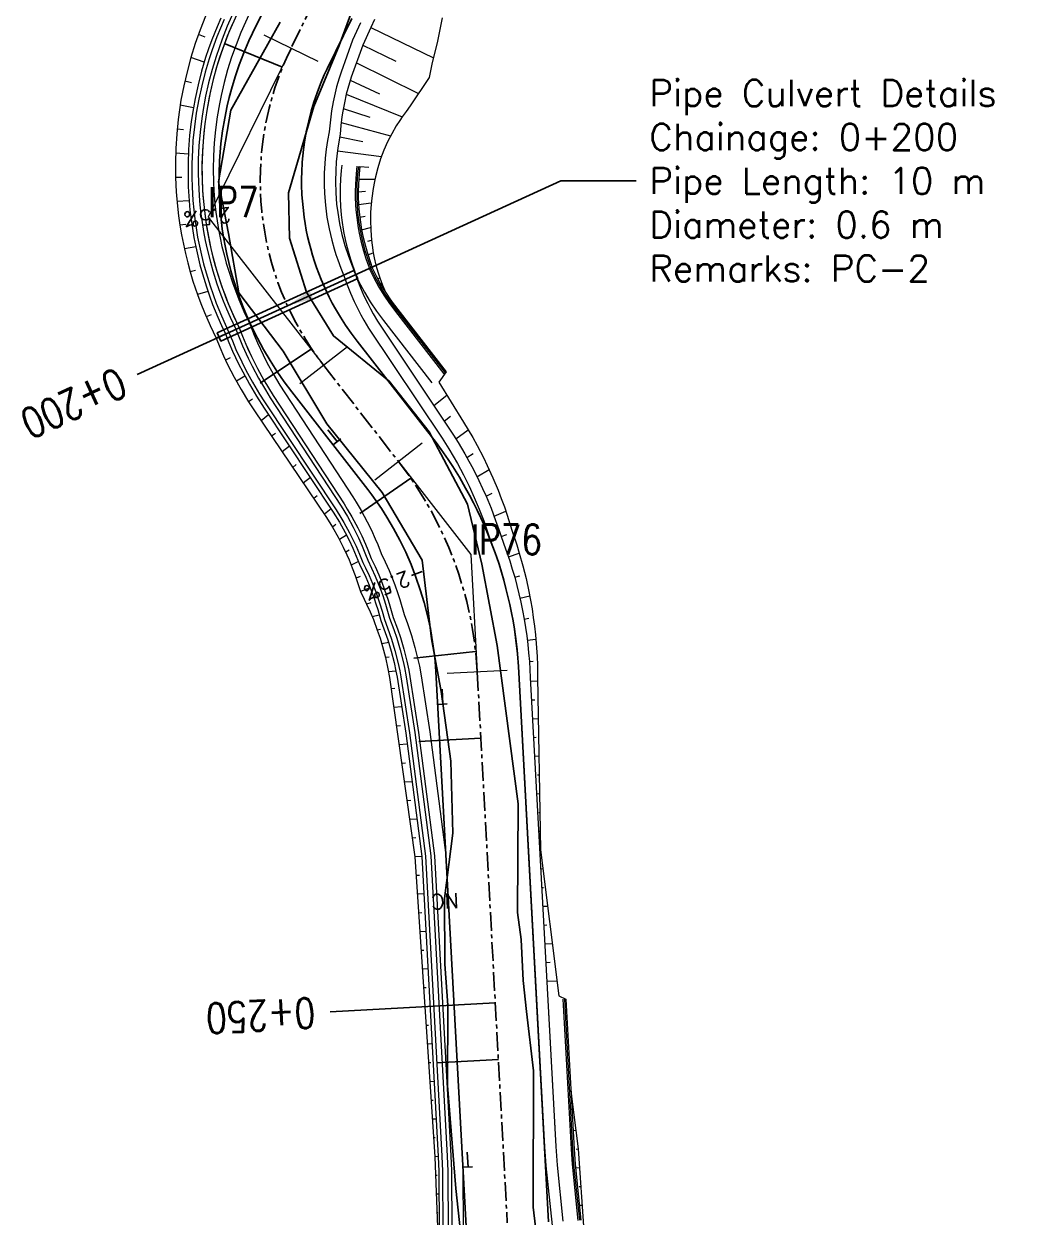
# Model space of a CAD drawing. Extents: x 337736 to 342003, y 3067251 to 3069533.
# Drawn here: x 338700.2 to 338767.8, y 3069269.2 to 3069348.6 of the extents above; entities that cross this region are included whole.
import ezdxf
from ezdxf.enums import TextEntityAlignment as Align

# ---------------------------------------------------------------- set-up
doc = ezdxf.new("R2010")
doc.units = 0
doc.header["$MEASUREMENT"] = 0
doc.linetypes.add('Center', pattern=[2, 1.25, -0.25, 0.25, -0.25])
for name, color, linetype, lineweight in [('BEC', 3, 'Continuous', 13), ('BES', 3, 'Continuous', 13), ('CFHatchLines', 4, 'Continuous', 0), ('Chainage', 7, 'Continuous', 25), ('Drain', 3, 'Continuous', 9), ('IP_Line', 150, 'Continuous', 9), ('LeftRoadExtreme', 7, 'Continuous', 13), ('PC_Callout', 6, 'Continuous', 30), ('PipeCulvert', 6, 'Continuous', 30), ('RC', 9, 'Center', 30), ('Retaining Wall', 140, 'Continuous', 9), ('RightRoadExtreme', 7, 'Continuous', 13), ('Road Width', 6, 'Continuous', 25), ('Shoulder', 30, 'Continuous', 15)]:
    doc.layers.add(name, color=color, linetype=linetype, lineweight=lineweight)
for name, color, linetype in [('IPName', 7, 'Continuous'), ('RoadEdge', 51, 'Continuous'), ('Super-Elevation', 1, 'Continuous')]:
    doc.layers.add(name, color=color, linetype=linetype)
doc.styles.get("Standard").update_dxf_attribs({"font": 'simplex.shx'})
doc.dimstyles.new('Dimension_PC_Callout', dxfattribs={"dimtxt": 1.75, "dimasz": 1.75, "dimexe": 0.18, "dimexo": 0.0625, "dimgap": 0.875, "dimtad": 0, "dimdec": 4, "dimzin": 0, "dimdsep": 46, "dimtxsty": 'Standard', "dimcen": 0.09, "dimadec": 0, "dimazin": 0, "dimtfac": 1, "dimtdec": 4, "dimtofl": 0, "dimtmove": 0, "dimatfit": 3, "dimfxl": 1, "dimtolj": 1, "dimtzin": 0, "dimarcsym": 0})

msp = doc.modelspace()

# ---------------------------------------------------------------- linework, layer by layer
at = {"layer": 'BEC'}
for points in [[(338719.8, 3069346.093), (338716.209, 3069347.856)], [(338721.754, 3069327.106), (338718.597, 3069324.649)], [(338726.737, 3069320.704), (338723.581, 3069318.247)], [(338732.391, 3069305.587), (338728.397, 3069305.369)]]:
    msp.add_lwpolyline(points, dxfattribs=at)
at = {"layer": 'BES'}
for points in [[(338719.8, 3069346.093), (338716.209, 3069347.856)], [(338721.754, 3069327.106), (338718.597, 3069324.649)], [(338726.737, 3069320.704), (338723.581, 3069318.247)], [(338732.391, 3069305.587), (338728.397, 3069305.369)]]:
    msp.add_lwpolyline(points, dxfattribs=at)
at = {"layer": 'CFHatchLines'}
for p, q in [((338723.312, 3069348.357), (338727.47, 3069346.349)), ((338712.289, 3069347.725), (338711.844, 3069347.904)), ((338722.773, 3069347.199), (338724.982, 3069346.115)), ((338712.231, 3069346.063), (338711.341, 3069346.36)), ((338722.348, 3069346.016), (338726.493, 3069343.981)), ((338711.379, 3069344.672), (338710.936, 3069344.79)), ((338721.943, 3069344.871), (338723.888, 3069343.94)), ((338721.681, 3069343.93), (338725.397, 3069342.429)), ((338711.51, 3069343.028), (338710.631, 3069343.202)), ((338721.482, 3069342.983), (338723.238, 3069342.398)), ((338721.344, 3069342.033), (338724.629, 3069341.163)), ((338710.86, 3069341.544), (338710.427, 3069341.603)), ((338721.247, 3069341.09), (338722.774, 3069340.786)), ((338711.173, 3069339.936), (338710.323, 3069339.997)), ((338721.093, 3069340.165), (338724.017, 3069339.771)), ((338722.587, 3069339.119), (338723.181, 3069339.076)), ((338710.736, 3069338.388), (338710.32, 3069338.391)), ((338722.504, 3069338.282), (338723.58, 3069338.273)), ((338722.474, 3069337.439), (338722.954, 3069337.465)), ((338711.226, 3069336.836), (338710.416, 3069336.793)), ((338722.496, 3069336.593), (338723.335, 3069336.691)), ((338722.572, 3069335.746), (338722.931, 3069335.811)), ((338711.004, 3069335.253), (338710.613, 3069335.207)), ((338722.701, 3069334.903), (338723.297, 3069335.05)), ((338723.121, 3069334.141), (338723.359, 3069334.216)), ((338711.662, 3069333.777), (338710.907, 3069333.641)), ((338723.119, 3069333.24), (338723.476, 3069333.377)), ((338723.515, 3069332.478), (338723.65, 3069332.539)), ((338711.66, 3069332.189), (338711.298, 3069332.1)), ((338723.764, 3069331.641), (338723.906, 3069331.717)), ((338712.475, 3069330.806), (338711.783, 3069330.59)), ((338724.206, 3069330.899), (338724.218, 3069330.906)), ((338724.672, 3069330.172), (338724.672, 3069330.172)), ((338712.689, 3069329.242), (338712.361, 3069329.116)), ((338725.257, 3069329.398), (338725.257, 3069329.398)), ((338726.024, 3069328.411), (338726.024, 3069328.411)), ((338713.648, 3069327.969), (338713.028, 3069327.686)), ((338726.792, 3069327.425), (338726.792, 3069327.425)), ((338713.949, 3069326.393), (338713.653, 3069326.234)), ((338727.56, 3069326.438), (338727.56, 3069326.438)), ((338714.933, 3069325.168), (338714.37, 3069324.821)), ((338728.328, 3069325.452), (338728.328, 3069325.452)), ((338715.443, 3069323.638), (338715.177, 3069323.45)), ((338727.495, 3069323.22), (338728.372, 3069323.902)), ((338716.516, 3069322.594), (338716.01, 3069322.201)), ((338728.19, 3069322.177), (338728.611, 3069322.505)), ((338716.96, 3069321.357), (338716.712, 3069321.163)), ((338728.963, 3069320.998), (338729.796, 3069321.596)), ((338717.903, 3069320.506), (338717.414, 3069320.125)), ((338729.7, 3069319.751), (338730.113, 3069320.017)), ((338718.356, 3069319.274), (338718.115, 3069319.087)), ((338730.371, 3069318.473), (338731.186, 3069318.942)), ((338719.29, 3069318.417), (338718.817, 3069318.049)), ((338719.751, 3069317.192), (338719.519, 3069317.012)), ((338730.976, 3069317.167), (338731.375, 3069317.371)), ((338720.677, 3069316.329), (338720.22, 3069315.974)), ((338731.512, 3069315.836), (338732.291, 3069316.186)), ((338720.993, 3069315.283), (338720.763, 3069315.117)), ((338721.691, 3069314.593), (338721.223, 3069314.291)), ((338731.979, 3069314.484), (338732.357, 3069314.632)), ((338721.876, 3069313.584), (338721.639, 3069313.448)), ((338732.464, 3069313.144), (338733.189, 3069313.386)), ((338722.488, 3069312.832), (338722.01, 3069312.588)), ((338722.613, 3069311.839), (338722.337, 3069311.714)), ((338732.881, 3069311.782), (338733.226, 3069311.879)), ((338723.269, 3069311.084), (338722.617, 3069310.829)), ((338723.314, 3069310.09), (338723.034, 3069309.996)), ((338733.23, 3069310.401), (338733.882, 3069310.548)), ((338723.875, 3069309.268), (338723.41, 3069309.138)), ((338733.509, 3069309.003), (338733.815, 3069309.056)), ((338723.966, 3069308.308), (338723.744, 3069308.257)), ((338733.718, 3069307.594), (338734.287, 3069307.664)), ((338724.5, 3069307.436), (338724.034, 3069307.355)), ((338724.523, 3069306.464), (338724.28, 3069306.435)), ((338733.856, 3069306.176), (338734.118, 3069306.195)), ((338724.985, 3069305.534), (338724.481, 3069305.498)), ((338733.932, 3069304.865), (338734.41, 3069304.891)), ((338724.915, 3069304.375), (338724.654, 3069304.361)), ((338725.368, 3069303.148), (338724.83, 3069303.118)), ((338734, 3069303.617), (338734.215, 3069303.629)), ((338734.068, 3069302.369), (338734.45, 3069302.39)), ((338725.284, 3069301.891), (338725.006, 3069301.876)), ((338725.736, 3069300.664), (338725.182, 3069300.634)), ((338734.136, 3069301.121), (338734.303, 3069301.13)), ((338734.204, 3069299.873), (338734.491, 3069299.888)), ((338725.628, 3069299.407), (338725.358, 3069299.392)), ((338726.059, 3069298.178), (338725.534, 3069298.149)), ((338734.392, 3069298.632), (338734.511, 3069298.638)), ((338734.34, 3069297.377), (338734.532, 3069297.387)), ((338725.965, 3069296.921), (338725.711, 3069296.907)), ((338734.48, 3069296.132), (338734.552, 3069296.136)), ((338726.382, 3069295.692), (338725.887, 3069295.665)), ((338726.303, 3069294.436), (338726.063, 3069294.423)), ((338734.475, 3069294.88), (338734.573, 3069294.886)), ((338734.568, 3069293.633), (338734.593, 3069293.635)), ((338726.705, 3069293.206), (338726.239, 3069293.18)), ((338726.547, 3069291.945), (338726.322, 3069291.933)), ((338734.611, 3069292.384), (338734.75, 3069292.391)), ((338734.679, 3069291.136), (338734.793, 3069291.142)), ((338726.841, 3069290.709), (338726.404, 3069290.686)), ((338726.698, 3069289.45), (338726.487, 3069289.438)), ((338734.747, 3069289.888), (338735.064, 3069289.905)), ((338734.815, 3069288.639), (338735.018, 3069288.65)), ((338726.977, 3069288.213), (338726.569, 3069288.191)), ((338734.883, 3069287.391), (338735.379, 3069287.418)), ((338726.848, 3069286.954), (338726.652, 3069286.943)), ((338727.112, 3069285.717), (338726.735, 3069285.696)), ((338734.951, 3069286.143), (338735.243, 3069286.159)), ((338735.019, 3069284.895), (338735.693, 3069284.932)), ((338726.998, 3069284.459), (338726.817, 3069284.449)), ((338727.248, 3069283.22), (338726.9, 3069283.201)), ((338736.285, 3069283.712), (338736.285, 3069283.712)), ((338736.353, 3069282.464), (338736.353, 3069282.464)), ((338727.149, 3069281.963), (338726.983, 3069281.954)), ((338727.384, 3069280.724), (338727.065, 3069280.707)), ((338736.421, 3069281.216), (338736.421, 3069281.216)), ((338736.489, 3069279.968), (338736.489, 3069279.968)), ((338727.3, 3069279.467), (338727.148, 3069279.459)), ((338736.556, 3069278.719), (338736.556, 3069278.719)), ((338727.52, 3069278.228), (338727.23, 3069278.212)), ((338727.45, 3069276.973), (338727.313, 3069276.965)), ((338736.624, 3069277.471), (338736.636, 3069277.472)), ((338736.742, 3069276.226), (338736.793, 3069276.229)), ((338727.656, 3069275.731), (338727.396, 3069275.717)), ((338727.601, 3069274.476), (338727.478, 3069274.47)), ((338736.76, 3069274.975), (338736.95, 3069274.985)), ((338736.968, 3069273.734), (338737.107, 3069273.742)), ((338727.791, 3069273.235), (338727.561, 3069273.223)), ((338727.719, 3069271.979), (338727.607, 3069271.973)), ((338736.925, 3069272.48), (338737.191, 3069272.495)), ((338737.166, 3069271.242), (338737.276, 3069271.247)), ((338727.835, 3069270.734), (338727.654, 3069270.724)), ((338737.186, 3069269.991), (338737.36, 3069270)), ((338727.77, 3069269.479), (338727.7, 3069269.475))]:
    msp.add_line(p, q, dxfattribs=at)
at = {"layer": 'Chainage'}
for p, q in [((338717.767, 3069329.851), (338707.762, 3069325.28)), ((338731.592, 3069283.457), (338720.608, 3069282.859))]:
    msp.add_line(p, q, dxfattribs=at)
at = {"layer": 'Drain'}
for points in [[(338714.919, 3069351.055), (338713.766, 3069348.446), (338713.423, 3069347.595), (338713.213, 3069347.022), (338713.017, 3069346.444), (338712.751, 3069345.569), (338712.518, 3069344.686), (338712.319, 3069343.796), (338712.153, 3069342.9), (338712.062, 3069342.3), (338711.953, 3069341.397), (338711.878, 3069340.492), (338711.837, 3069339.586), (338711.83, 3069338.68), (338711.844, 3069338.076), (338711.894, 3069337.174), (338711.946, 3069336.574), (338712.013, 3069335.976), (338712.095, 3069335.38), (338712.191, 3069334.787), (338712.303, 3069334.197), (338712.428, 3069333.611), (338712.644, 3069332.739), (338712.806, 3069332.163), (338713.076, 3069331.307), (338713.273, 3069330.744), (338713.484, 3069330.186), (338713.709, 3069329.633), (338713.948, 3069329.087), (338714.33, 3069328.281), (338714.547, 3069327.725), (338714.778, 3069327.174), (338715.15, 3069326.357), (338715.417, 3069325.819), (338715.842, 3069325.024), (338716.298, 3069324.243), (338716.619, 3069323.731), (338721.332, 3069316.522), (338721.75, 3069315.825), (338722.136, 3069315.117), (338722.491, 3069314.398), (338722.738, 3069313.851), (338722.967, 3069313.298), (338723.11, 3069312.927), (338723.364, 3069312.392), (338723.605, 3069311.851), (338723.756, 3069311.486), (338723.968, 3069310.933), (338724.101, 3069310.561), (338724.286, 3069309.998), (338724.561, 3069309.049), (338724.841, 3069308.302), (338725.031, 3069307.731), (338725.259, 3069306.959), (338725.456, 3069306.174), (338725.543, 3069305.777), (338725.659, 3069305.166), (338726.237, 3069301.442), (338727.304, 3069293.238), (338728.391, 3069273.268), (338728.428, 3069272.268), (338728.447, 3069268.251)], [(338715.143, 3069350.945), (338713.993, 3069348.341), (338713.763, 3069347.781), (338713.446, 3069346.931), (338713.252, 3069346.359), (338712.989, 3069345.493), (338712.759, 3069344.619), (338712.562, 3069343.738), (338712.398, 3069342.851), (338712.268, 3069341.96), (338712.2, 3069341.364), (338712.127, 3069340.468), (338712.086, 3069339.571), (338712.078, 3069338.973), (338712.094, 3069338.077), (338712.144, 3069337.184), (338712.196, 3069336.59), (338712.262, 3069335.998), (338712.389, 3069335.115), (338712.492, 3069334.53), (338712.61, 3069333.948), (338712.742, 3069333.37), (338712.888, 3069332.795), (338713.048, 3069332.225), (338713.315, 3069331.379), (338713.511, 3069330.821), (338713.72, 3069330.269), (338714.059, 3069329.452), (338714.302, 3069328.915), (338714.558, 3069328.385), (338714.771, 3069327.835), (338714.999, 3069327.289), (338715.368, 3069326.48), (338715.767, 3069325.684), (338716.198, 3069324.901), (338716.502, 3069324.387), (338716.819, 3069323.881), (338721.529, 3069316.675), (338721.746, 3069316.323), (338722.054, 3069315.793), (338722.438, 3069315.074), (338722.705, 3069314.527), (338722.956, 3069313.973), (338723.113, 3069313.601), (338723.333, 3069313.039), (338723.591, 3069312.497), (338723.835, 3069311.949), (338724.061, 3069311.393), (338724.203, 3069311.019), (338724.464, 3069310.263), (338724.583, 3069309.881), (338724.803, 3069309.112), (338725.085, 3069308.354), (338725.277, 3069307.776), (338725.506, 3069306.994), (338725.705, 3069306.199), (338725.833, 3069305.595), (338725.909, 3069305.18), (338726.487, 3069301.456), (338727.554, 3069293.252), (338728.64, 3069273.281), (338728.678, 3069272.282), (338728.696, 3069268.265)], [(338713.329, 3069348.994), (338713.08, 3069348.419), (338712.734, 3069347.545), (338712.522, 3069346.956), (338712.324, 3069346.362), (338712.056, 3069345.463), (338711.823, 3069344.555), (338711.623, 3069343.641), (338711.51, 3069343.028), (338711.368, 3069342.104), (338711.261, 3069341.176), (338711.19, 3069340.246), (338711.153, 3069339.315), (338711.151, 3069338.384), (338711.169, 3069337.764), (338711.226, 3069336.836), (338711.282, 3069336.22), (338711.355, 3069335.605), (338711.442, 3069334.993), (338711.545, 3069334.384), (338711.662, 3069333.777), (338711.795, 3069333.175), (338711.943, 3069332.576), (338712.106, 3069331.981), (338712.377, 3069331.098), (338712.576, 3069330.516), (338712.79, 3069329.939), (338713.137, 3069329.085), (338713.386, 3069328.524), (338713.648, 3069327.969), (338713.876, 3069327.398), (338714.118, 3069326.832), (338714.509, 3069325.993), (338714.788, 3069325.442), (338715.233, 3069324.626), (338715.709, 3069323.826), (338716.215, 3069323.042), (338720.815, 3069316.12), (338721.224, 3069315.448), (338721.602, 3069314.766), (338721.866, 3069314.246), (338722.113, 3069313.72), (338722.344, 3069313.189), (338722.558, 3069312.652), (338722.97, 3069311.789), (338723.197, 3069311.261), (338723.338, 3069310.905), (338723.534, 3069310.365), (338723.655, 3069310.002), (338723.769, 3069309.636), (338723.98, 3069308.9), (338724.188, 3069308.358), (338724.441, 3069307.622), (338724.665, 3069306.873), (338724.859, 3069306.112), (338724.985, 3069305.534), (338725.06, 3069305.134), (338725.638, 3069301.41), (338726.705, 3069293.206), (338727.791, 3069273.235), (338727.829, 3069272.236), (338727.848, 3069268.216)], [(338713.555, 3069348.886), (338713.308, 3069348.316), (338713.076, 3069347.741), (338712.756, 3069346.868), (338712.56, 3069346.28), (338712.295, 3069345.39), (338712.064, 3069344.491), (338711.867, 3069343.586), (338711.704, 3069342.675), (338711.576, 3069341.759), (338711.482, 3069340.839), (338711.439, 3069340.225), (338711.403, 3069339.303), (338711.401, 3069338.382), (338711.419, 3069337.768), (338711.475, 3069336.85), (338711.532, 3069336.239), (338711.603, 3069335.631), (338711.69, 3069335.025), (338711.792, 3069334.422), (338711.909, 3069333.822), (338712.04, 3069333.225), (338712.187, 3069332.632), (338712.348, 3069332.044), (338712.617, 3069331.17), (338712.814, 3069330.594), (338713.026, 3069330.023), (338713.369, 3069329.178), (338713.615, 3069328.622), (338713.875, 3069328.073), (338714.101, 3069327.508), (338714.34, 3069326.947), (338714.727, 3069326.117), (338715.002, 3069325.57), (338715.442, 3069324.763), (338715.913, 3069323.97), (338716.243, 3069323.451), (338721.013, 3069316.273), (338721.327, 3069315.764), (338721.526, 3069315.422), (338721.902, 3069314.728), (338722.164, 3069314.2), (338722.33, 3069313.845), (338722.564, 3069313.307), (338722.781, 3069312.764), (338722.953, 3069312.416), (338723.199, 3069311.889), (338723.429, 3069311.355), (338723.64, 3069310.812), (338723.893, 3069310.079), (338724.063, 3069309.522), (338724.222, 3069308.962), (338724.432, 3069308.413), (338724.687, 3069307.668), (338724.912, 3069306.909), (338725.108, 3069306.138), (338725.234, 3069305.552), (338725.309, 3069305.147), (338725.888, 3069301.423), (338726.955, 3069293.219), (338728.041, 3069273.249), (338728.078, 3069272.249), (338728.097, 3069268.23)]]:
    msp.add_lwpolyline(points, dxfattribs=at)
at = {"layer": 'IP_Line'}
for points in [[(338718.004, 3069346.974), (338712.494, 3069335.747), (338720.176, 3069325.878)], [(338725.159, 3069319.475), (338729.968, 3069313.296), (338730.394, 3069305.478)]]:
    msp.add_lwpolyline(points, dxfattribs=at)
at = {"layer": 'LeftRoadExtreme'}
msp.add_lwpolyline([(338728.054, 3069349.018), (338727.929, 3069348.35), (338727.716, 3069347.349), (338727.395, 3069346.045), (338727.192, 3069345.031), (338725.934, 3069343.141), (338725.655, 3069342.781), (338725.397, 3069342.429), (338725.232, 3069342.186), (338724.995, 3069341.813), (338724.699, 3069341.296), (338724.428, 3069340.758), (338724.183, 3069340.201), (338723.965, 3069339.626), (338723.775, 3069339.034), (338723.615, 3069338.427), (338723.546, 3069338.118), (338723.458, 3069337.649), (338723.368, 3069337.013), (338723.311, 3069336.366), (338723.295, 3069336.04), (338723.286, 3069335.546), (338723.305, 3069334.883), (338723.359, 3069334.216), (338723.399, 3069333.881), (338723.476, 3069333.377), (338723.539, 3069333.042), (338723.65, 3069332.539), (338723.797, 3069332.045), (338723.906, 3069331.717), (338724.086, 3069331.229), (338724.287, 3069330.746), (338724.573, 3069330.313), (338724.98, 3069329.754), (338728.328, 3069325.452), (338727.843, 3069324.758), (338729.485, 3069322.112), (338729.796, 3069321.596), (338730.097, 3069321.075), (338730.386, 3069320.548), (338730.799, 3069319.75), (338731.06, 3069319.212), (338731.43, 3069318.398), (338731.774, 3069317.575), (338731.99, 3069317.022), (338732.194, 3069316.465), (338732.386, 3069315.906), (338732.566, 3069315.344), (338732.735, 3069314.779), (338733.016, 3069313.946), (338733.189, 3069313.386), (338733.427, 3069312.541), (338733.639, 3069311.69), (338733.826, 3069310.834), (338733.936, 3069310.261), (338734.034, 3069309.686), (338734.121, 3069309.11), (338734.196, 3069308.532), (338734.26, 3069307.953), (338734.312, 3069307.374), (338734.368, 3069306.504), (338734.391, 3069305.923), (338734.406, 3069305.142), (338734.593, 3069293.635), (338735.819, 3069283.937), (338736.285, 3069283.712), (338736.611, 3069277.721), (338736.667, 3069277.223), (338737.107, 3069273.742), (338737.478, 3069268.295)], dxfattribs=at)
at = {"layer": 'PipeCulvert'}
msp.add_lwpolyline([(338722.19, 3069332.202), (338722.439, 3069331.656), (338713.344, 3069327.5), (338713.094, 3069328.046), (338722.19, 3069332.202)], dxfattribs=at)
at = {"layer": 'RC', "linetype": 'Center'}
msp.add_lwpolyline([(338719.499, 3069350.02), (338718.004, 3069346.974), (338718.004, 3069346.974, 0.286928), (338720.176, 3069325.878), (338720.176, 3069325.878), (338725.159, 3069319.475), (338725.159, 3069319.475, -0.152937), (338730.394, 3069305.478), (338730.394, 3069305.478), (338732.388, 3069268.818)], format="xyb", dxfattribs=at)
at = {"layer": 'Retaining Wall'}
for points in [[(338721.39, 3069339.205), (338721.349, 3069338.841), (338721.304, 3069338.293), (338721.28, 3069337.743), (338721.275, 3069337.375), (338721.28, 3069337.007), (338721.304, 3069336.454), (338721.349, 3069335.901), (338721.391, 3069335.533), (338721.502, 3069334.799), (338721.61, 3069334.252), (338721.693, 3069333.889), (338721.887, 3069333.168), (338721.998, 3069332.811), (338722.24, 3069332.101), (338722.289, 3069331.917), (338722.449, 3069331.577), (338722.618, 3069331.242), (338722.887, 3069330.746), (338723.274, 3069330.102), (338723.693, 3069329.478), (338724.156, 3069328.858), (338727.381, 3069324.715)], [(338722.388, 3069339.133), (338722.331, 3069338.625), (338722.304, 3069338.284), (338722.286, 3069337.943), (338722.274, 3069337.429), (338722.277, 3069337.085), (338722.298, 3069336.57), (338722.322, 3069336.226), (338722.375, 3069335.711), (338722.476, 3069335.026), (338722.54, 3069334.685), (338722.651, 3069334.176), (338722.83, 3069333.502), (338722.986, 3069333.003), (338723.155, 3069332.505), (338723.199, 3069332.332), (338723.506, 3069331.702), (338723.844, 3069331.088), (338724.213, 3069330.491), (338724.509, 3069330.056), (338724.945, 3069329.472), (338728.17, 3069325.329)], [(338722.488, 3069339.126), (338722.431, 3069338.621), (338722.404, 3069338.283), (338722.386, 3069337.944), (338722.374, 3069337.434), (338722.381, 3069336.922), (338722.397, 3069336.581), (338722.436, 3069336.069), (338722.474, 3069335.728), (338722.519, 3069335.388), (338722.604, 3069334.879), (338722.747, 3069334.204), (338722.924, 3069333.536), (338723.025, 3069333.204), (338723.246, 3069332.545), (338723.289, 3069332.374), (338723.515, 3069331.903), (338723.844, 3069331.289), (338724.202, 3069330.692), (338724.59, 3069330.114), (338724.9, 3069329.693), (338728.249, 3069325.391)], [(338722.587, 3069339.119), (338722.531, 3069338.618), (338722.504, 3069338.282), (338722.486, 3069337.946), (338722.474, 3069337.439), (338722.476, 3069337.101), (338722.496, 3069336.593), (338722.535, 3069336.085), (338722.572, 3069335.746), (338722.617, 3069335.408), (338722.701, 3069334.903), (338722.804, 3069334.4), (338722.883, 3069334.067), (338723.067, 3069333.405), (338723.338, 3069332.586), (338723.38, 3069332.416), (338723.683, 3069331.794), (338723.931, 3069331.338), (338724.287, 3069330.746), (338724.672, 3069330.172), (338725.103, 3069329.595), (338728.328, 3069325.452)], [(338722.587, 3069339.119), (338722.531, 3069338.618), (338722.504, 3069338.282), (338722.486, 3069337.946), (338722.474, 3069337.439), (338722.476, 3069337.101), (338722.496, 3069336.593), (338722.535, 3069336.085), (338722.572, 3069335.746), (338722.617, 3069335.408), (338722.701, 3069334.903), (338722.804, 3069334.4), (338722.883, 3069334.067), (338723.067, 3069333.405), (338723.338, 3069332.586), (338723.38, 3069332.416), (338723.683, 3069331.794), (338723.931, 3069331.338), (338724.287, 3069330.746), (338724.672, 3069330.172), (338725.103, 3069329.595), (338728.328, 3069325.452)], [(338735.087, 3069283.647), (338735.616, 3069273.911), (338735.701, 3069272.664), (338736.092, 3069268.933)], [(338736.085, 3069283.701), (338736.628, 3069273.716), (338736.7, 3069272.718), (338737.09, 3069268.988)], [(338736.185, 3069283.707), (338736.728, 3069273.721), (338736.8, 3069272.724), (338737.19, 3069268.994)], [(338736.285, 3069283.712), (338736.828, 3069273.727), (338736.899, 3069272.729), (338737.29, 3069268.999)], [(338736.285, 3069283.712), (338736.828, 3069273.727), (338736.899, 3069272.729), (338737.29, 3069268.999)]]:
    msp.add_lwpolyline(points, dxfattribs=at)
at = {"layer": 'RightRoadExtreme'}
msp.add_lwpolyline([(338712.317, 3069349.118), (338711.956, 3069348.21), (338711.631, 3069347.29), (338711.341, 3069346.36), (338711.086, 3069345.421), (338710.867, 3069344.474), (338710.684, 3069343.521), (338710.582, 3069342.883), (338710.496, 3069342.244), (338710.398, 3069341.282), (338710.335, 3069340.318), (338710.309, 3069339.354), (338710.32, 3069338.391), (338710.366, 3069337.431), (338710.448, 3069336.475), (338710.522, 3069335.84), (338710.613, 3069335.207), (338710.719, 3069334.578), (338710.841, 3069333.952), (338710.978, 3069333.331), (338711.13, 3069332.713), (338711.298, 3069332.1), (338711.481, 3069331.492), (338711.783, 3069330.59), (338712.003, 3069329.996), (338712.238, 3069329.408), (338712.617, 3069328.539), (338713.028, 3069327.686), (338713.267, 3069327.101), (338713.52, 3069326.522), (338713.789, 3069325.948), (338714.219, 3069325.1), (338714.682, 3069324.267), (338715.177, 3069323.45), (338715.525, 3069322.915), (338720.361, 3069315.766), (338720.763, 3069315.117), (338721.135, 3069314.458), (338721.478, 3069313.787), (338721.717, 3069313.277), (338721.867, 3069312.933), (338722.079, 3069312.414), (338722.275, 3069311.89), (338722.454, 3069311.361), (338722.617, 3069310.829), (338722.872, 3069310.333), (338723.034, 3069309.996), (338723.264, 3069309.484), (338723.48, 3069308.964), (338723.744, 3069308.257), (338723.923, 3069307.719), (338724.087, 3069307.173), (338724.28, 3069306.435), (338724.444, 3069305.686), (338724.548, 3069305.106), (338726.239, 3069293.18), (338727.561, 3069273.223), (338727.759, 3069267.949)], dxfattribs=at)
at = {"layer": 'Road Width'}
for points in [[(338717.093, 3069351.36), (338715.438, 3069347.985), (338715.199, 3069347.469), (338714.865, 3069346.684), (338714.56, 3069345.887), (338714.285, 3069345.079), (338714.041, 3069344.262), (338713.896, 3069343.712), (338713.764, 3069343.159), (338713.592, 3069342.323), (338713.452, 3069341.482), (338713.343, 3069340.636), (338713.288, 3069340.07), (338713.248, 3069339.502), (338713.214, 3069338.65), (338713.211, 3069337.797), (338713.241, 3069336.944), (338713.278, 3069336.377), (338713.33, 3069335.81), (338713.434, 3069334.964), (338713.521, 3069334.402), (338713.622, 3069333.842), (338713.737, 3069333.285), (338713.866, 3069332.731), (338714.009, 3069332.181), (338714.165, 3069331.634), (338714.425, 3069330.821), (338714.615, 3069330.285), (338714.819, 3069329.754), (338715.036, 3069329.228), (338715.266, 3069328.708), (338715.508, 3069328.194), (338715.764, 3069327.686), (338716.171, 3069326.936), (338716.606, 3069326.202), (338717.068, 3069325.485), (338717.556, 3069324.786), (338718.063, 3069324.115), (338723.114, 3069317.624), (338723.38, 3069317.268), (338723.767, 3069316.723), (338724.015, 3069316.354), (338724.374, 3069315.791), (338724.825, 3069315.024), (338725.246, 3069314.24), (338725.635, 3069313.44), (338725.991, 3069312.624), (338726.315, 3069311.795), (338726.605, 3069310.954), (338726.861, 3069310.102), (338727.083, 3069309.24), (338727.271, 3069308.37), (338727.423, 3069307.493), (338727.541, 3069306.611), (338727.586, 3069306.168), (338727.638, 3069305.503), (338729.647, 3069268.577)], [(338722.046, 3069348.969), (338720.399, 3069345.61), (338720.218, 3069345.219), (338719.964, 3069344.624), (338719.733, 3069344.019), (338719.525, 3069343.407), (338719.34, 3069342.787), (338719.178, 3069342.161), (338719.04, 3069341.529), (338718.926, 3069340.892), (338718.835, 3069340.252), (338718.788, 3069339.823), (338718.752, 3069339.393), (338718.718, 3069338.748), (338718.709, 3069338.316), (338718.711, 3069337.885), (338718.733, 3069337.239), (338718.761, 3069336.808), (338718.801, 3069336.379), (338718.88, 3069335.737), (338718.946, 3069335.311), (338719.022, 3069334.886), (338719.109, 3069334.464), (338719.207, 3069334.044), (338719.315, 3069333.627), (338719.434, 3069333.212), (338719.563, 3069332.8), (338719.702, 3069332.392), (338719.851, 3069331.988), (338720.011, 3069331.587), (338720.18, 3069331.19), (338720.359, 3069330.798), (338720.548, 3069330.411), (338720.747, 3069330.028), (338720.955, 3069329.65), (338721.284, 3069329.094), (338721.635, 3069328.55), (338722.005, 3069328.02), (338722.403, 3069327.493), (338727.652, 3069320.741), (338727.98, 3069320.293), (338728.455, 3069319.61), (338728.76, 3069319.146), (338729.2, 3069318.439), (338729.619, 3069317.72), (338729.886, 3069317.233), (338730.144, 3069316.742), (338730.391, 3069316.245), (338730.629, 3069315.743), (338730.856, 3069315.237), (338731.073, 3069314.726), (338731.28, 3069314.212), (338731.477, 3069313.693), (338731.663, 3069313.17), (338731.839, 3069312.643), (338732.004, 3069312.113), (338732.159, 3069311.58), (338732.303, 3069311.044), (338732.436, 3069310.506), (338732.558, 3069309.964), (338732.67, 3069309.421), (338732.77, 3069308.875), (338732.86, 3069308.327), (338732.938, 3069307.778), (338733.006, 3069307.227), (338733.063, 3069306.675), (338733.127, 3069305.845), (338735.139, 3069268.88)]]:
    msp.add_lwpolyline(points, dxfattribs=at)
at = {"layer": 'RoadEdge'}
for points in [[(338722.794, 3069351.521, 1371.252), (338721.203, 3069347.157, 1371.225), (338719.524, 3069343.102, 1371.052), (338717.839, 3069337.361, 1370.829), (338717.907, 3069334.344, 1370.591), (338719.027, 3069330.76, 1370.635), (338720.823, 3069327.846, 1370.65), (338724.543, 3069324.833, 1370.701), (338727.182, 3069321.452, 1370.705), (338729.744, 3069316.656, 1371.027), (338730.687, 3069312.657, 1371.3), (338731.707, 3069307.241, 1371.724), (338733.122, 3069296.704, 1372.263), (338733.059, 3069289.474, 1372.631), (338733.314, 3069287.676, 1372.696), (338733.437, 3069284.958, 1372.737), (338733.678, 3069282.892, 1372.778), (338734.128, 3069278.936, 1372.787), (338734.109, 3069269.874, 1372.712), (338734.68, 3069265.007, 1372.646)], [(338717.278, 3069348.728, 1371.406), (338713.994, 3069342.862, 1371.276), (338713.184, 3069338.091, 1371.091), (338713.837, 3069334.661, 1370.926), (338714.53, 3069330.714, 1370.872), (338717.484, 3069326.818, 1370.829), (338720.375, 3069321.982, 1370.754), (338724.063, 3069317.417, 1370.958), (338726.737, 3069312.929, 1371.208), (338727.342, 3069307.68, 1371.425), (338727.995, 3069304.173, 1371.613), (338728.64, 3069299.54, 1371.851), (338728.77, 3069294.757, 1372.187), (338728.223, 3069290.414, 1372.494), (338728.246, 3069286.024, 1372.675), (338728.431, 3069283.311, 1372.706), (338728.403, 3069277.969, 1372.815), (338728.972, 3069271.114, 1372.828), (338729.592, 3069265.335, 1372.702)]]:
    msp.add_polyline3d(points, dxfattribs=at)
at = {"layer": 'Shoulder'}
for points in [[(338715.816, 3069350.614), (338714.673, 3069348.026), (338714.346, 3069347.209), (338714.049, 3069346.382), (338713.785, 3069345.546), (338713.552, 3069344.701), (338713.351, 3069343.849), (338713.235, 3069343.278), (338713.089, 3069342.417), (338712.975, 3069341.552), (338712.893, 3069340.685), (338712.844, 3069339.816), (338712.828, 3069338.948), (338712.844, 3069338.08), (338712.873, 3069337.503), (338712.944, 3069336.64), (338713.009, 3069336.067), (338713.088, 3069335.496), (338713.181, 3069334.928), (338713.289, 3069334.363), (338713.41, 3069333.801), (338713.546, 3069333.243), (338713.695, 3069332.689), (338713.858, 3069332.139), (338714.127, 3069331.324), (338714.324, 3069330.787), (338714.533, 3069330.255), (338714.872, 3069329.469), (338715.24, 3069328.696), (338715.554, 3069327.898), (338715.78, 3069327.372), (338716.145, 3069326.592), (338716.405, 3069326.078), (338716.821, 3069325.319), (338717.265, 3069324.574), (338722.121, 3069317.136), (338722.346, 3069316.772), (338722.668, 3069316.224), (338723.068, 3069315.48), (338723.348, 3069314.914), (338723.609, 3069314.341), (338723.774, 3069313.956), (338724.005, 3069313.373), (338724.273, 3069312.811), (338724.525, 3069312.242), (338724.76, 3069311.666), (338724.907, 3069311.278), (338725.113, 3069310.69), (338725.24, 3069310.295), (338725.529, 3069309.299), (338725.749, 3069308.71), (338726.014, 3069307.912), (338726.249, 3069307.1), (338726.403, 3069306.483), (338726.539, 3069305.859), (338726.657, 3069305.221), (338727.236, 3069301.497), (338728.303, 3069293.293), (338729.389, 3069273.322), (338729.426, 3069272.323), (338729.445, 3069268.308)], [(338714.113, 3069348.619), (338713.876, 3069348.062), (338713.548, 3069347.216), (338713.347, 3069346.646), (338713.073, 3069345.783), (338712.832, 3069344.911), (338712.624, 3069344.032), (338712.504, 3069343.443), (338712.398, 3069342.851), (338712.268, 3069341.96), (338712.172, 3069341.065), (338712.109, 3069340.169), (338712.081, 3069339.272), (338712.085, 3069338.376), (338712.124, 3069337.481), (338712.196, 3069336.59), (338712.262, 3069335.998), (338712.343, 3069335.409), (338712.439, 3069334.822), (338712.549, 3069334.239), (338712.674, 3069333.659), (338712.813, 3069333.082), (338712.966, 3069332.51), (338713.134, 3069331.942), (338713.411, 3069331.1), (338713.614, 3069330.545), (338713.83, 3069329.995), (338714.179, 3069329.183), (338714.558, 3069328.385), (338714.771, 3069327.835), (338715.119, 3069327.018), (338715.368, 3069326.48), (338715.767, 3069325.684), (338716.198, 3069324.901), (338716.502, 3069324.387), (338716.819, 3069323.881), (338721.529, 3069316.675), (338721.746, 3069316.323), (338722.054, 3069315.793), (338722.438, 3069315.074), (338722.705, 3069314.527), (338722.956, 3069313.973), (338723.113, 3069313.601), (338723.333, 3069313.039), (338723.591, 3069312.497), (338723.835, 3069311.949), (338724.061, 3069311.393), (338724.203, 3069311.019), (338724.464, 3069310.263), (338724.583, 3069309.881), (338724.803, 3069309.112), (338725.085, 3069308.354), (338725.277, 3069307.776), (338725.506, 3069306.994), (338725.705, 3069306.199), (338725.833, 3069305.595), (338725.909, 3069305.18), (338726.487, 3069301.456), (338727.554, 3069293.252), (338728.64, 3069273.281), (338728.678, 3069272.282), (338728.696, 3069268.265)], [(338722.636, 3069348.683), (338722.1, 3069347.53), (338721.335, 3069345.399), (338721.205, 3069344.999), (338721.037, 3069344.408), (338720.892, 3069343.815), (338720.808, 3069343.418), (338720.702, 3069342.822), (338720.644, 3069342.424), (338720.577, 3069341.828), (338720.545, 3069341.43), (338720.439, 3069340.849), (338720.349, 3069340.265), (338720.281, 3069339.679), (338720.248, 3069339.286), (338720.217, 3069338.697), (338720.21, 3069337.909), (338720.231, 3069337.319), (338720.293, 3069336.534), (338720.338, 3069336.143), (338720.394, 3069335.753), (338720.533, 3069334.978), (338720.712, 3069334.211), (338720.871, 3069333.642), (338720.988, 3069333.267), (338721.115, 3069332.894), (338721.323, 3069332.341), (338721.545, 3069331.794), (338721.742, 3069331.232), (338721.963, 3069330.678), (338722.206, 3069330.131), (338722.38, 3069329.77), (338722.658, 3069329.237), (338722.855, 3069328.886), (338723.168, 3069328.367), (338728.05, 3069321.038), (338728.502, 3069320.321), (338728.791, 3069319.835), (338729.07, 3069319.345), (338729.468, 3069318.601), (338729.844, 3069317.846), (338730.196, 3069317.082), (338730.524, 3069316.309), (338730.828, 3069315.529), (338731.017, 3069315.004), (338731.28, 3069314.212), (338731.572, 3069313.432), (338731.839, 3069312.643), (338732.004, 3069312.113), (338732.159, 3069311.58), (338732.303, 3069311.044), (338732.436, 3069310.506), (338732.67, 3069309.421), (338732.77, 3069308.875), (338732.86, 3069308.327), (338732.974, 3069307.502), (338733.036, 3069306.951), (338733.087, 3069306.398), (338733.127, 3069305.845), (338734.867, 3069273.871), (338734.952, 3069272.623), (338735.369, 3069268.65)], [(338723.551, 3069348.889), (338723.312, 3069348.357), (338722.773, 3069347.199), (338722.008, 3069345.068), (338721.886, 3069344.683), (338721.779, 3069344.307), (338721.681, 3069343.93), (338721.554, 3069343.362), (338721.449, 3069342.793), (338721.392, 3069342.413), (338721.324, 3069341.843), (338721.279, 3069341.275), (338721.119, 3069340.351), (338721.047, 3069339.793), (338721.011, 3069339.42), (338720.974, 3069338.859), (338720.958, 3069338.109), (338720.98, 3069337.359), (338721.039, 3069336.612), (338721.107, 3069336.053), (338721.231, 3069335.314), (338721.392, 3069334.581), (338721.589, 3069333.858), (338721.822, 3069333.145), (338722.02, 3069332.618), (338722.231, 3069332.097), (338722.416, 3069331.561), (338722.625, 3069331.032), (338722.854, 3069330.509), (338723.103, 3069329.994), (338723.281, 3069329.654), (338723.467, 3069329.319), (338723.764, 3069328.823), (338728.808, 3069321.244), (338729.116, 3069320.752), (338729.558, 3069320.003), (338729.84, 3069319.498), (338730.111, 3069318.988), (338730.498, 3069318.214), (338730.742, 3069317.692), (338730.976, 3069317.167), (338731.306, 3069316.371), (338731.611, 3069315.567), (338731.801, 3069315.027), (338731.979, 3069314.484), (338732.278, 3069313.683), (338732.553, 3069312.874), (338732.722, 3069312.33), (338732.881, 3069311.782), (338733.029, 3069311.232), (338733.166, 3069310.678), (338733.291, 3069310.122), (338733.406, 3069309.564), (338733.509, 3069309.003), (338733.601, 3069308.441), (338733.682, 3069307.877), (338733.751, 3069307.311), (338733.81, 3069306.744), (338733.856, 3069306.176), (338733.919, 3069305.115), (338735.616, 3069273.911), (338735.701, 3069272.664), (338736.092, 3069268.933)]]:
    msp.add_lwpolyline(points, dxfattribs=at)
at = {"layer": 'Super-Elevation'}
for p, q in [((338717.441, 3069345.72), (338713.622, 3069347.279)), ((338719.369, 3069326.991), (338715.947, 3069324.687)), ((338725.973, 3069318.368), (338722.584, 3069316.017)), ((338730.281, 3069306.848), (338726.181, 3069306.398)), ((338730.633, 3069301.084), (338726.514, 3069300.86)), ((338731.797, 3069279.688), (338727.678, 3069279.464))]:
    msp.add_line(p, q, dxfattribs=at)

# ---------------------------------------------------------------- texts
at = {"layer": 'Chainage', "width": 0.8}
for s, rotation, p in [('0+200', 204.5543, (338706.852, 3069324.864)), ('0+250', 183.11431, (338719.61, 3069282.805))]:
    msp.add_text(s, height=2, rotation=rotation, dxfattribs=at).set_placement(p, align=Align.MIDDLE_LEFT)
at = {"layer": 'IPName', "width": 0.8}
for s, p in [('IP7', (338712.494, 3069335.747)), ('IP76', (338729.968, 3069313.296))]:
    msp.add_text(s, height=2, dxfattribs=at).set_placement(p)
at = {"layer": 'PC_Callout', "insert": (338741.833, 3069338.162), "char_height": 1.75, "attachment_point": 4}
msp.add_mtext('Pipe Culvert Details\\PChainage: 0+200\\PPipe Length: 10 m\\PDiameter: 0.6 m\\PRemarks: PC-2', dxfattribs=at)
at = {"layer": 'Super-Elevation'}
for s, rotation, p in [('2.5%', 185.87607, (338714.012, 3069335.903)), ('T', 217.89542, (338721.04, 3069321.41)), ('-2.5%', 200.50487, (338726.915, 3069312.154)), ('T', 183.11431, (338728.416, 3069303.856)), ('NC', 183.11431, (338729.155, 3069290.274)), ('T', 183.11431, (338730.092, 3069273.054))]:
    msp.add_text(s, height=1, rotation=rotation, dxfattribs=at).set_placement(p, align=Align.MIDDLE_LEFT)

# ---------------------------------------------------------------- leaders
at = {"layer": 'PC_Callout', "annotation_type": 0, "has_hookline": 1, "hookline_direction": 0, "text_width": 26}
msp.add_leader([(338717.767, 3069329.851), (338735.958, 3069338.162), (338740.958, 3069338.162)], dimstyle='Dimension_PC_Callout', dxfattribs=at)

doc.saveas('drawing.dxf')
